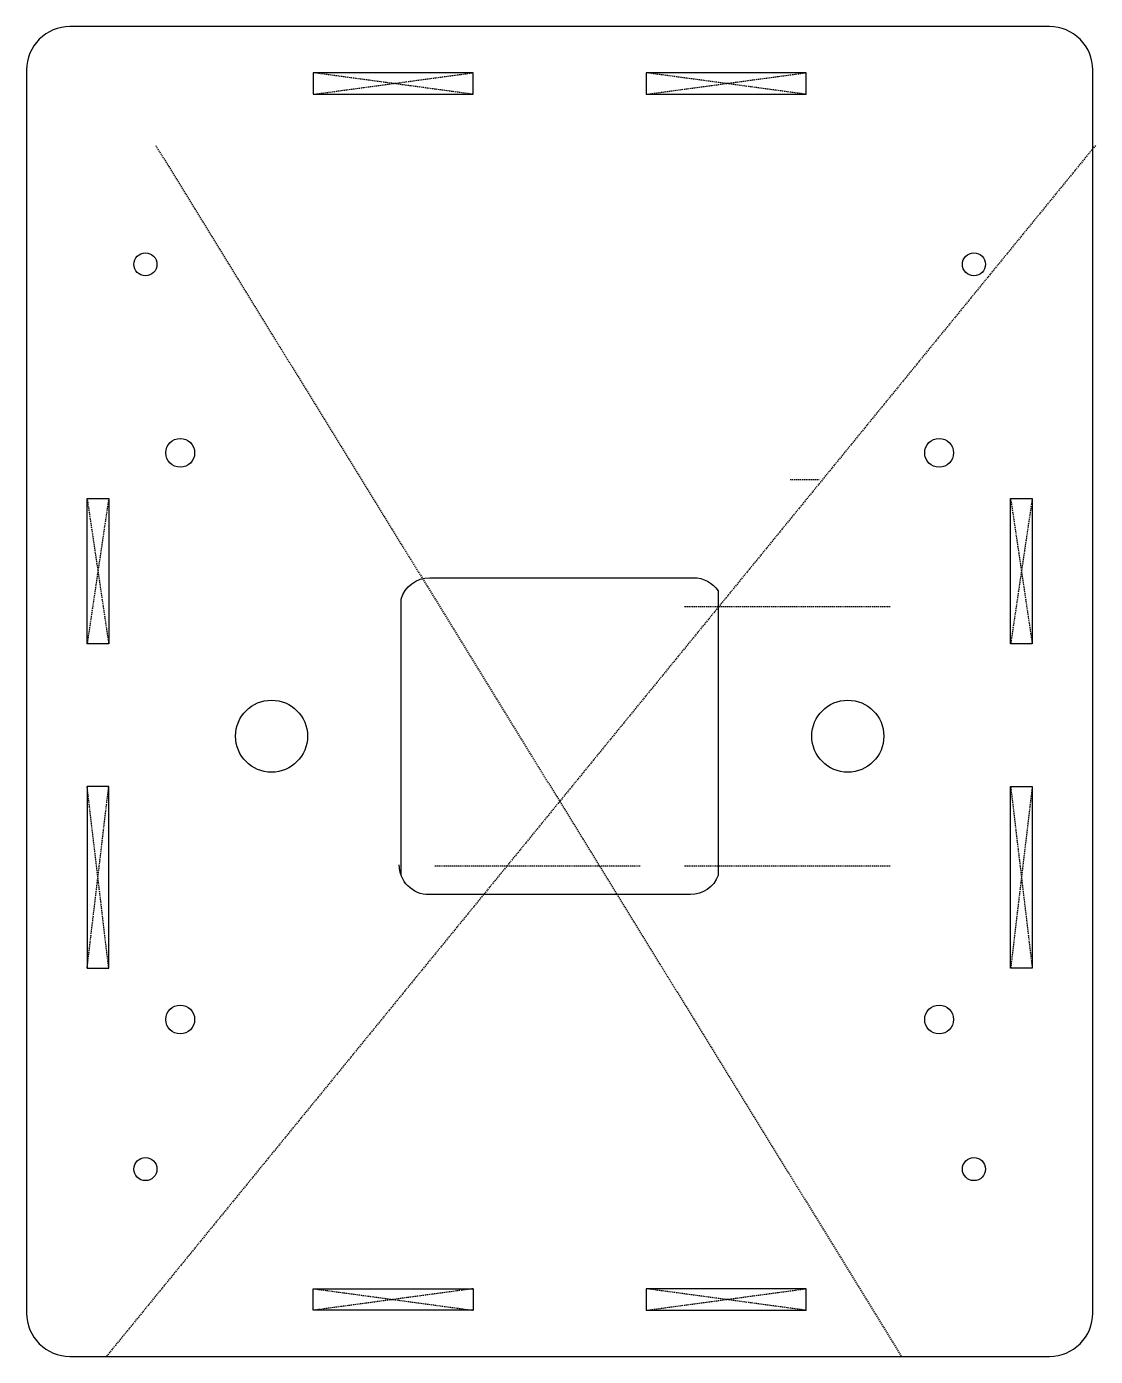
# Model space of a CAD drawing. Header units: millimetres. Extents: x -74 to 74, y -77 to 108.
import ezdxf

# ---------------------------------------------------------------- set-up
doc = ezdxf.new("R2010")
doc.units = ezdxf.units.MM
doc.linetypes.add('DASHED', pattern=[0.2067, 0.1654, -0.0413])

msp = doc.modelspace()

# ---------------------------------------------------------------- linework, layer by layer
at = {"color": 2, "linetype": 'DASHED', "lineweight": 25, "true_color": 0xffff00}
for p, q in [((-34.2, 98.16), (-12, 101.16)), ((-12, 98.16), (-34.2, 101.16)), ((12, 98.16), (34.2, 101.16)), ((34.2, 98.16), (12, 101.16)), ((74.37, 91.06), (-62.92, -77.04)), ((-56.08, 91.06), (47.45, -77.04)), ((32, 44.68), (36, 44.68)), ((-65.6, 42.06), (-62.6, 21.86)), ((-62.6, 42.06), (-65.6, 21.86)), ((62.6, 42.06), (65.6, 21.86)), ((65.6, 42.06), (62.6, 21.86)), ((17.35, 27.05), (45.88, 27.05)), ((17.35, 27.05), (45.85, 27.05)), ((-65.6, -23.14), (-62.6, 2.06)), ((-62.6, -23.14), (-65.6, 2.06)), ((62.6, 2.06), (65.6, -23.14)), ((65.6, 2.06), (62.6, -23.14)), ((-17.35, -8.95), (11.18, -8.95)), ((-17.35, -8.95), (11.15, -8.95)), ((17.35, -8.95), (45.88, -8.95)), ((-34.2, -67.64), (-12, -70.64)), ((-12, -67.64), (-34.2, -70.64)), ((12, -70.64), (34.2, -67.64)), ((34.2, -70.64), (12, -67.64))]:
    msp.add_line(p, q, dxfattribs=at)
msp.add_lwpolyline([(-74, 85.06), (-74, -71.04, 0.414214), (-68, -77.04), (68, -77.04, 0.414214), (74, -71.04), (74, 90.61), (74, 101.56, 0.414214), (68, 107.56), (-68, 107.56, 0.414214), (-74, 101.56)], format="xyb", close=True)
for points in [[(-34.2, 98.16), (-12, 98.16), (-12, 101.16), (-34.2, 101.16)], [(12, 98.16), (34.2, 98.16), (34.2, 101.16), (12, 101.16)], [(-65.6, 42.06), (-62.6, 42.06), (-62.6, 21.86), (-65.6, 21.86)], [(62.6, 42.06), (65.6, 42.06), (65.6, 21.86), (62.6, 21.86)], [(-65.6, -23.14), (-62.6, -23.14), (-62.6, 2.06), (-65.6, 2.06)], [(62.6, 2.06), (65.6, 2.06), (65.6, -23.14), (62.6, -23.14)], [(-34.2, -67.64), (-12, -67.64), (-12, -70.64), (-34.2, -70.64)], [(12, -70.64), (34.2, -70.64), (34.2, -67.64), (12, -67.64)]]:
    msp.add_lwpolyline(points, close=True)
msp.add_lwpolyline([(-22, -10.3), (-22, 28.07, -0.335488), (-18.04, 31.06), (18.58, 31.06, -0.2508), (22, 29.23), (22, -10.28, -0.312101), (18.15, -12.94), (-18.16, -12.94, -0.414214), (-22.27, -8.82)], format="xyb")
for centre, radius in [((-57.5, 74.56), 1.6), ((57.5, 74.56), 1.6), ((-52.67, 48.39), 2), ((52.67, 48.39), 2), ((-40, 9.06), 5), ((40, 9.06), 5), ((-52.67, -30.27), 2), ((52.67, -30.27), 2), ((-57.5, -51.04), 1.6), ((57.5, -51.04), 1.6)]:
    msp.add_circle(centre, radius)

doc.saveas('drawing.dxf')
